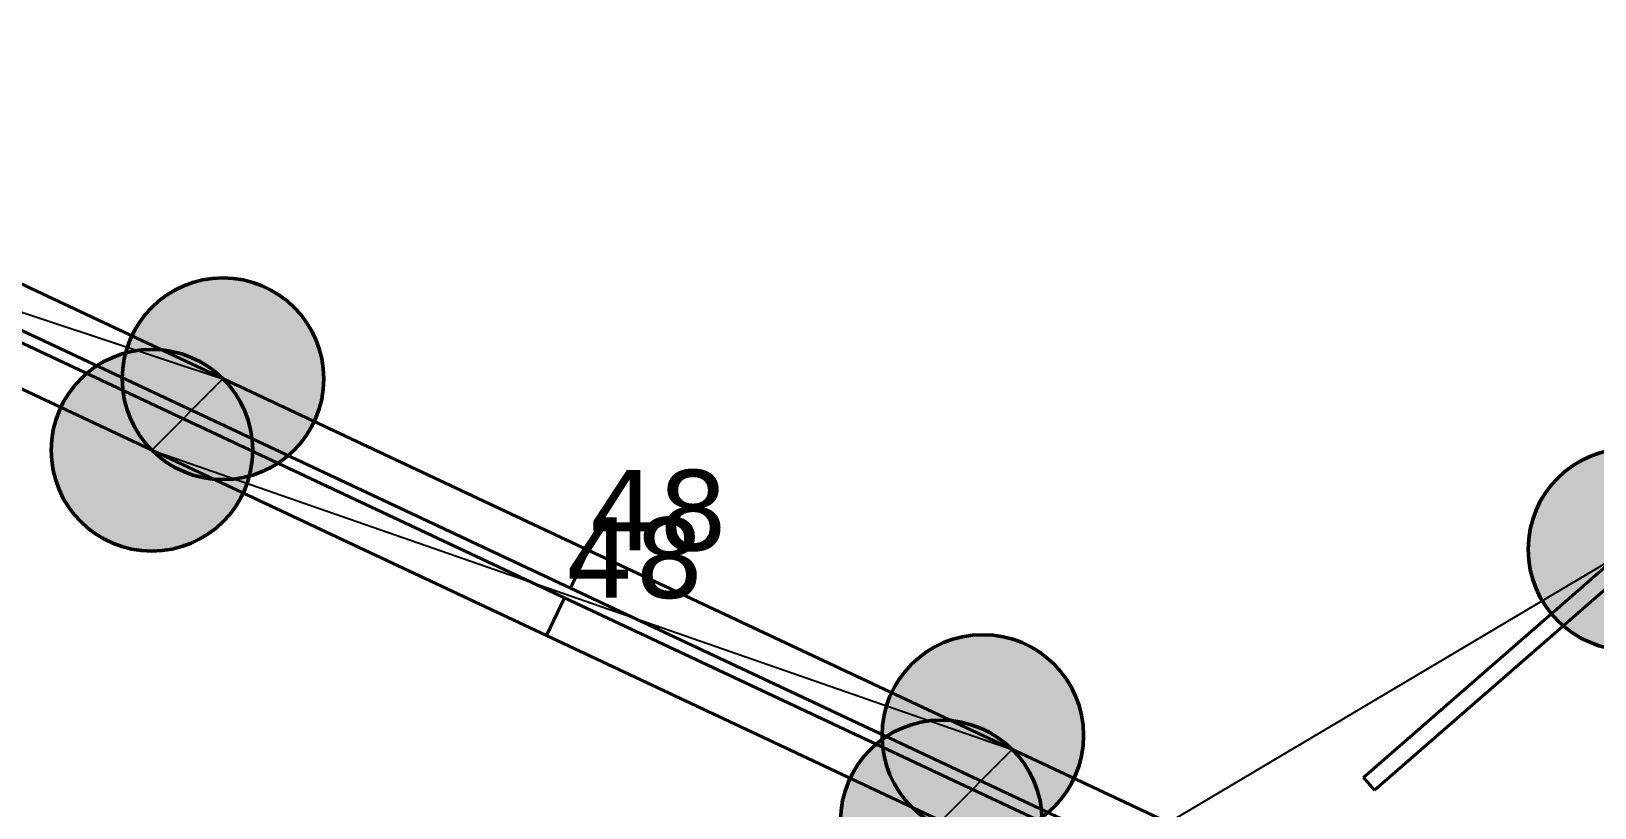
# Model space of a CAD drawing. Header units: millimetres. Extents: x -243740 to 150609, y -473655 to -165121.
# Drawn here: x 42416 to 45927, y -332794 to -331051 of the extents above; entities that cross this region are included whole.
import ezdxf

# ---------------------------------------------------------------- set-up
doc = ezdxf.new("R2010")
doc.units = ezdxf.units.MM
doc.layers.add('_Гр.ЩД-1C.10.4.I8.1', color=6, linetype='Continuous')
doc.layers.add('_Гр.ЩД-1C.10.4.I8.7', color=6, linetype='Continuous')
for name, color, linetype, lineweight in [('_освещение_dali', 3, 'Continuous', 50), ('DLX_FL1_LUM 122', 1, 'Continuous', 40), ('DLX_FL1_LUM 222', 5, 'Continuous', 40), ('DLX_LUM 12', 5, 'Continuous', 40)]:
    doc.layers.add(name, color=color, linetype=linetype, lineweight=lineweight)
doc.styles.add('TableTextStyle', font='')
doc.styles.get('TableTextStyle').set_extended_font_data('VERDANA.TTF')
doc.linetypes.add('Truba', pattern='A,3e-05,[4,MSH_7,S=1,R=0,X=0,Y=0],-3.022072', length=3.022102)

# ---------------------------------------------------------------- blocks, each defined once
blk = doc.blocks.new('A$Caabd1818')
at = {"layer": 'DLX_FL1_LUM 122'}
for points in [[(37923.9, 66137.8, 0), (39696.4, 65306, 0)], [(39696.4, 65306, 0), (37923.9, 66137.8, 0)], [(39696.4, 65306, 0), (37923.9, 66137.8, 0)], [(37923.9, 66137.8, 0), (39696.4, 65306, 0)], [(39656.5, 65220.9, 0), (37883.9, 66052.7, 0)], [(37883.9, 66052.7, 0), (39656.5, 65220.9, 0)], [(37883.9, 66052.7, 0), (39656.5, 65220.9, 0)], [(39656.5, 65220.9, 0), (37883.9, 66052.7, 0)], [(37870.6, 66031.2, 0), (39643.1, 65199.4, 0)], [(39643.1, 65199.4, 0), (37870.6, 66031.2, 0)], [(39643.1, 65199.4, 0), (37870.6, 66031.2, 0)], [(37870.6, 66031.2, 0), (39643.1, 65199.4, 0)], [(39603.2, 65114.3, 0), (37830.6, 65946.1, 0)], [(37830.6, 65946.1, 0), (39603.2, 65114.3, 0)], [(37830.6, 65946.1, 0), (39603.2, 65114.3, 0)], [(39603.2, 65114.3, 0), (37830.6, 65946.1, 0)], [(39696.4, 65306, 0), (39656.5, 65220.9, 0)], [(39656.5, 65220.9, 0), (39696.4, 65306, 0)], [(39656.5, 65220.9, 0), (39696.4, 65306, 0)], [(39696.4, 65306, 0), (39656.5, 65220.9, 0)], [(39696.4, 65306, 0), (39696.4, 65306, 0)], [(39696.4, 65306, 0), (39696.4, 65306, 0)], [(39643.1, 65199.4, 0), (39603.2, 65114.3, 0)], [(39603.2, 65114.3, 0), (39643.1, 65199.4, 0)], [(39603.2, 65114.3, 0), (39643.1, 65199.4, 0)], [(39643.1, 65199.4, 0), (39603.2, 65114.3, 0)], [(39643.1, 65199.4, 0), (39643.1, 65199.4, 0)], [(39643.1, 65199.4, 0), (39643.1, 65199.4, 0)], [(39656.5, 65220.9, 0), (39656.5, 65220.9, 0)], [(39656.5, 65220.9, 0), (39656.5, 65220.9, 0)], [(39603.2, 65114.3, 0), (39603.2, 65114.3, 0)], [(39603.2, 65114.3, 0), (39603.2, 65114.3, 0)]]:
    blk.add_polyline3d(points, dxfattribs=at)
at = {"layer": 'DLX_FL1_LUM 222'}
for points in [[(39656.5, 65220.9, 0), (39696.4, 65306, 0)], [(39696.4, 65306, 0), (39656.5, 65220.9, 0)], [(39696.4, 65306, 0), (39656.5, 65220.9, 0)], [(39656.5, 65220.9, 0), (39696.4, 65306, 0)], [(39696.4, 65306, 0), (39696.4, 65306, 0)], [(39696.4, 65306, 0), (41469, 64474.2, 0)], [(41469, 64474.2, 0), (39696.4, 65306, 0)], [(39696.4, 65306, 0), (39696.4, 65306, 0)], [(41469, 64474.2, 0), (39696.4, 65306, 0)], [(39696.4, 65306, 0), (41469, 64474.2, 0)], [(39603.2, 65114.3, 0), (39643.1, 65199.4, 0)], [(39643.1, 65199.4, 0), (39603.2, 65114.3, 0)], [(39643.1, 65199.4, 0), (39603.2, 65114.3, 0)], [(39603.2, 65114.3, 0), (39643.1, 65199.4, 0)], [(39643.1, 65199.4, 0), (39643.1, 65199.4, 0)], [(39643.1, 65199.4, 0), (41415.7, 64367.6, 0)], [(41415.7, 64367.6, 0), (39643.1, 65199.4, 0)], [(39643.1, 65199.4, 0), (39643.1, 65199.4, 0)], [(41415.7, 64367.6, 0), (39643.1, 65199.4, 0)], [(39643.1, 65199.4, 0), (41415.7, 64367.6, 0)], [(41429, 64389.1, 0), (39656.5, 65220.9, 0)], [(39656.5, 65220.9, 0), (39656.5, 65220.9, 0)], [(39656.5, 65220.9, 0), (41429, 64389.1, 0)], [(39656.5, 65220.9, 0), (39656.5, 65220.9, 0)], [(39656.5, 65220.9, 0), (41429, 64389.1, 0)], [(41429, 64389.1, 0), (39656.5, 65220.9, 0)], [(41375.7, 64282.5, 0), (39603.2, 65114.3, 0)], [(39603.2, 65114.3, 0), (39603.2, 65114.3, 0)], [(39603.2, 65114.3, 0), (41375.7, 64282.5, 0)], [(39603.2, 65114.3, 0), (39603.2, 65114.3, 0)], [(39603.2, 65114.3, 0), (41375.7, 64282.5, 0)], [(41375.7, 64282.5, 0), (39603.2, 65114.3, 0)]]:
    blk.add_polyline3d(points, dxfattribs=at)
at = {"layer": 'DLX_LUM 12'}
for points in [[(41437.3, 64795.9, 0), (42581, 65790.9, 0)], [(42581, 65790.9, 0), (41437.3, 64795.9, 0)], [(42581, 65790.9, 0), (41437.3, 64795.9, 0)], [(41437.3, 64795.9, 0), (42581, 65790.9, 0)], [(42606, 65762.3, 0), (41462.2, 64767.2, 0)], [(41462.2, 64767.2, 0), (42606, 65762.3, 0)], [(41462.2, 64767.2, 0), (42606, 65762.3, 0)], [(42606, 65762.3, 0), (41462.2, 64767.2, 0)], [(41462.2, 64767.2, 0), (41437.3, 64795.9, 0)], [(41437.3, 64795.9, 0), (41437.3, 64795.9, 0)], [(41437.3, 64795.9, 0), (41462.2, 64767.2, 0)], [(41437.3, 64795.9, 0), (41437.3, 64795.9, 0)], [(41437.3, 64795.9, 0), (41462.2, 64767.2, 0)], [(41462.2, 64767.2, 0), (41437.3, 64795.9, 0)], [(41462.2, 64767.2, 0), (41462.2, 64767.2, 0)], [(41462.2, 64767.2, 0), (41462.2, 64767.2, 0)]]:
    blk.add_polyline3d(points, dxfattribs=at)
blk = doc.blocks.new('A$Cab2378fa')
at = {"lineweight": 25, "true_color": 0xfff5f5}
h = blk.add_hatch(color=7, dxfattribs=at)
h.dxf.hatch_style = 1
h.paths.add_polyline_path([(0, 0), (-141.6, -170.3, 0.174923), (3, -222.4, 0.197808), (162.3, -156.8)])
h.paths.add_polyline_path([(-163.2, 157.6), (0, 0), (147.8, 177.8, 0.175398), (3, 230.2, 0.209014)])
at = {"lineweight": 25}
h = blk.add_hatch(color=0, dxfattribs=at)
h.paths.add_polyline_path([(162.3, -156.8, 0.442338), (147.8, 177.8), (0, 0)])
h.paths.add_polyline_path([(-141.6, -170.3), (0, 0), (-163.2, 157.6, 0.430096)])
blk.add_circle((3, 3.9), 226.3)

msp = doc.modelspace()

# ---------------------------------------------------------------- linework, layer by layer
at = {"layer": '_Гр.ЩД-1C.10.4.I8.1', "ltscale": 100}
msp.add_lwpolyline([(51648.6, -336241), (49994, -335377.7), (50011.9, -335028.6), (49301.2, -334260.7), (48163.7, -334326.3), (48004.2, -334486.9), (46231.3, -333612), (46327.4, -333407.1), (46003.4, -332213.9), (42983.5, -334004.6), (46348.8, -336039.7), (50486.2, -336389.5), (49786.7, -337914.6), (48907, -337629.1), (47554.3, -340493.6)], dxfattribs=at)
at = {"layer": '_Гр.ЩД-1C.10.4.I8.7', "ltscale": 100}
msp.add_lwpolyline([(45675, -325270.6), (46837.2, -326772.3), (46658.4, -326911.1), (49390.9, -328779.4), (46639.8, -330503.1), (46632, -329118.2), (44877.8, -327006.9), (44758.6, -327912.1), (43157.9, -329626.6), (40916.1, -330469), (41292.8, -331071.4), (41035.9, -331232.1), (42846, -331831), (42686.6, -331991.6), (44618.6, -332662.8), (44459.1, -332823.4)], dxfattribs=at)

# ---------------------------------------------------------------- block references
at = {"layer": '_освещение_dali', "color": 1, "ltscale": 100}
for p in [(42843.1, -331834.9), (42683.6, -331995.5)]:
    msp.add_blockref('A$Cab2378fa', p, dxfattribs=at)
at = {"layer": '_освещение_dali', "color": 5, "ltscale": 100}
for p in [(46000.4, -332217.8), (44549.4, -332635.6), (44456.2, -332827.3)]:
    msp.add_blockref('A$Cab2378fa', p, dxfattribs=at)
at = {"layer": 'Defpoints', "linetype": 'Truba', "ltscale": 100}
msp.add_blockref('A$Caabd1818', (3969.7, -397521.8), dxfattribs=at)

# ---------------------------------------------------------------- texts
at = {"layer": '_освещение_dali', "color": 11, "true_color": 0xff7860, "style": 'TableTextStyle'}
for p in [(43666.1, -332215.8), (43612.8, -332322.4)]:
    msp.add_text('48', height=180, dxfattribs=at).set_placement(p)

doc.saveas('drawing.dxf')
